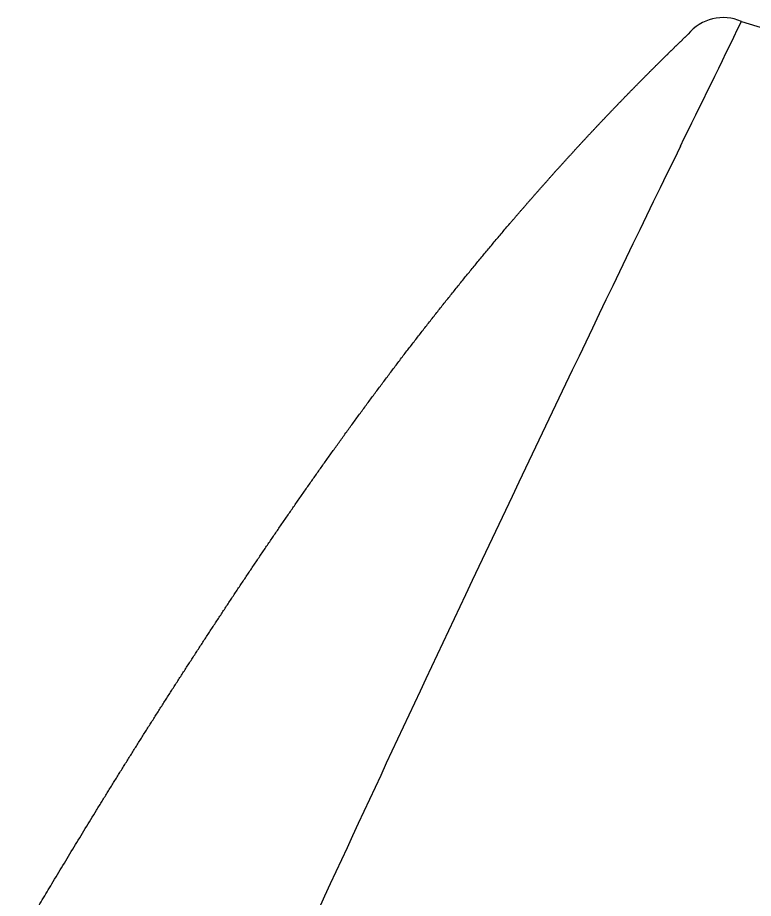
# Model space of a CAD drawing. Header units: millimetres. Extents: x 976 to 9349, y -714 to 2211.
# Drawn here: x 6023.478 to 6026.161, y 658.247 to 661.46 of the extents above; entities that cross this region are included whole.
import ezdxf

# ---------------------------------------------------------------- set-up
doc = ezdxf.new("R2010")
doc.units = ezdxf.units.MM
doc.layers.add('Wbudowane', color=175, linetype='Continuous')

# ---------------------------------------------------------------- blocks, each defined once
blk = doc.blocks.new('Z$W@#14502')
for centre, radius, start, end in [((13.2558, 143.6562), 0.1653, 66.3157, 140.7668), ((-37.9959, 168.6167), 57.0004, 333.69054, 334.19915), ((158.4318, 72.7153), 161.5891, 154.078184, 154.721724), ((149.3116, 77.0591), 151.4873, 154.734355, 155.909209)]:
    blk.add_arc(centre, radius, start, end)
for points, degree in [([(13.3222, 143.8076), (13.6198, 143.7182), (13.9436, 143.5934), (14.2138, 143.4783)], 3), ([(13.1278, 143.7608), (13.1091, 143.7428), (13.0904, 143.7248), (13.0718, 143.7067), (13.0533, 143.6886), (13.0349, 143.6704), (13.0166, 143.6522)], 6), ([(12.83, 143.4615), (12.8605, 143.4936), (12.8912, 143.5255), (12.9222, 143.5574), (12.9534, 143.5891), (12.9849, 143.6207), (13.0166, 143.6522)], 6), ([(12.4778, 143.0703), (12.5343, 143.1365), (12.5917, 143.2023), (12.6499, 143.2677), (12.709, 143.3328), (12.769, 143.3974), (12.83, 143.4615)], 6), ([(11.8425, 142.2546), (11.942, 142.3935), (12.0437, 142.5314), (12.1479, 142.6681), (12.2547, 142.8036), (12.3646, 142.9377), (12.4778, 143.0703)], 6), ([(10.8075, 140.6615), (10.9696, 140.932), (11.1351, 141.2009), (11.3059, 141.4674), (11.4786, 141.733), (11.6563, 141.9948), (11.8425, 142.2546)], 6), ([(10.1285, 139.4823), (10.2609, 139.7201), (10.3948, 139.9571), (10.5302, 140.1931), (10.6676, 140.4281), (10.8075, 140.6615)], 5)]:
    blk.add_open_spline(points, degree=degree)
blk.add_open_spline([(10.7566, 133.4578), (10.7566, 133.4578), (10.7566, 133.4579), (10.7568, 133.4583), (10.7577, 133.4602), (10.7611, 133.4676), (10.7699, 133.4865), (10.784, 133.5166), (10.8027, 133.5568), (10.8248, 133.6041), (10.8491, 133.6562), (10.8755, 133.713), (10.9054, 133.777), (10.9388, 133.8486), (10.9742, 133.9244), (11.0048, 133.9902), (11.0272, 134.0381), (11.0394, 134.0642), (11.0479, 134.0824), (11.057, 134.1021), (11.0712, 134.1325), (11.0931, 134.1795), (11.1193, 134.2357), (11.1472, 134.2954), (11.1761, 134.3575), (11.2113, 134.4329), (11.2559, 134.5287), (11.3094, 134.6436), (11.3712, 134.7762), (11.4374, 134.9182), (11.5095, 135.0728), (11.5852, 135.2353), (11.6673, 135.4115), (11.7529, 135.5952), (11.8448, 135.7925), (11.9443, 136.0059), (12.03, 136.1898), (12.1, 136.3401), (12.1409, 136.4279), (12.1728, 136.4961), (12.1926, 136.5386), (12.2117, 136.5796), (12.2329, 136.6253), (12.2656, 136.6954), (12.3165, 136.8044), (12.4069, 136.9984), (12.5296, 137.2617), (12.6759, 137.5755), (12.8277, 137.9014), (12.9839, 138.2365), (13.138, 138.567), (13.2614, 138.8318), (13.3423, 139.0055), (13.3859, 139.0988), (13.4125, 139.1559), (13.4373, 139.2093), (13.4644, 139.2673), (13.512, 139.3694), (13.578, 139.511), (13.6717, 139.7121), (13.7729, 139.9292), (13.8799, 140.1587), (13.979, 140.3714), (14.0693, 140.5651), (14.1466, 140.731), (14.2008, 140.8472), (14.2359, 140.9227), (14.2595, 140.9732), (14.2843, 141.0265), (14.3153, 141.0928), (14.3346, 141.1343), (14.347, 141.161)], degree=3, knots=[0, 0, 0, 0, 0.003912, 0.008059, 0.017229, 0.04406, 0.073233, 0.102451, 0.13115, 0.157102, 0.179165, 0.199447, 0.219812, 0.239559, 0.257449, 0.273451, 0.280966, 0.285329, 0.288107, 0.290934, 0.295923, 0.304046, 0.314681, 0.322748, 0.331116, 0.341654, 0.354001, 0.36887, 0.384512, 0.400799, 0.41665, 0.434494, 0.451638, 0.470275, 0.489167, 0.509363, 0.531857, 0.54161, 0.55199, 0.556657, 0.560857, 0.563959, 0.568187, 0.573697, 0.58366, 0.598755, 0.627971, 0.657092, 0.686051, 0.718511, 0.750155, 0.777919, 0.792223, 0.798583, 0.804, 0.808176, 0.813518, 0.820242, 0.836801, 0.853293, 0.877005, 0.898457, 0.919114, 0.938823, 0.955679, 0.969161, 0.974587, 0.979357, 0.984977, 0.991938, 1, 1, 1, 1])

msp = doc.modelspace()

# ---------------------------------------------------------------- block references
at = {"layer": 'Wbudowane'}
msp.add_blockref('Z$W@#14502', (6012.7951, 517.6389), dxfattribs=at)

doc.saveas('drawing.dxf')
